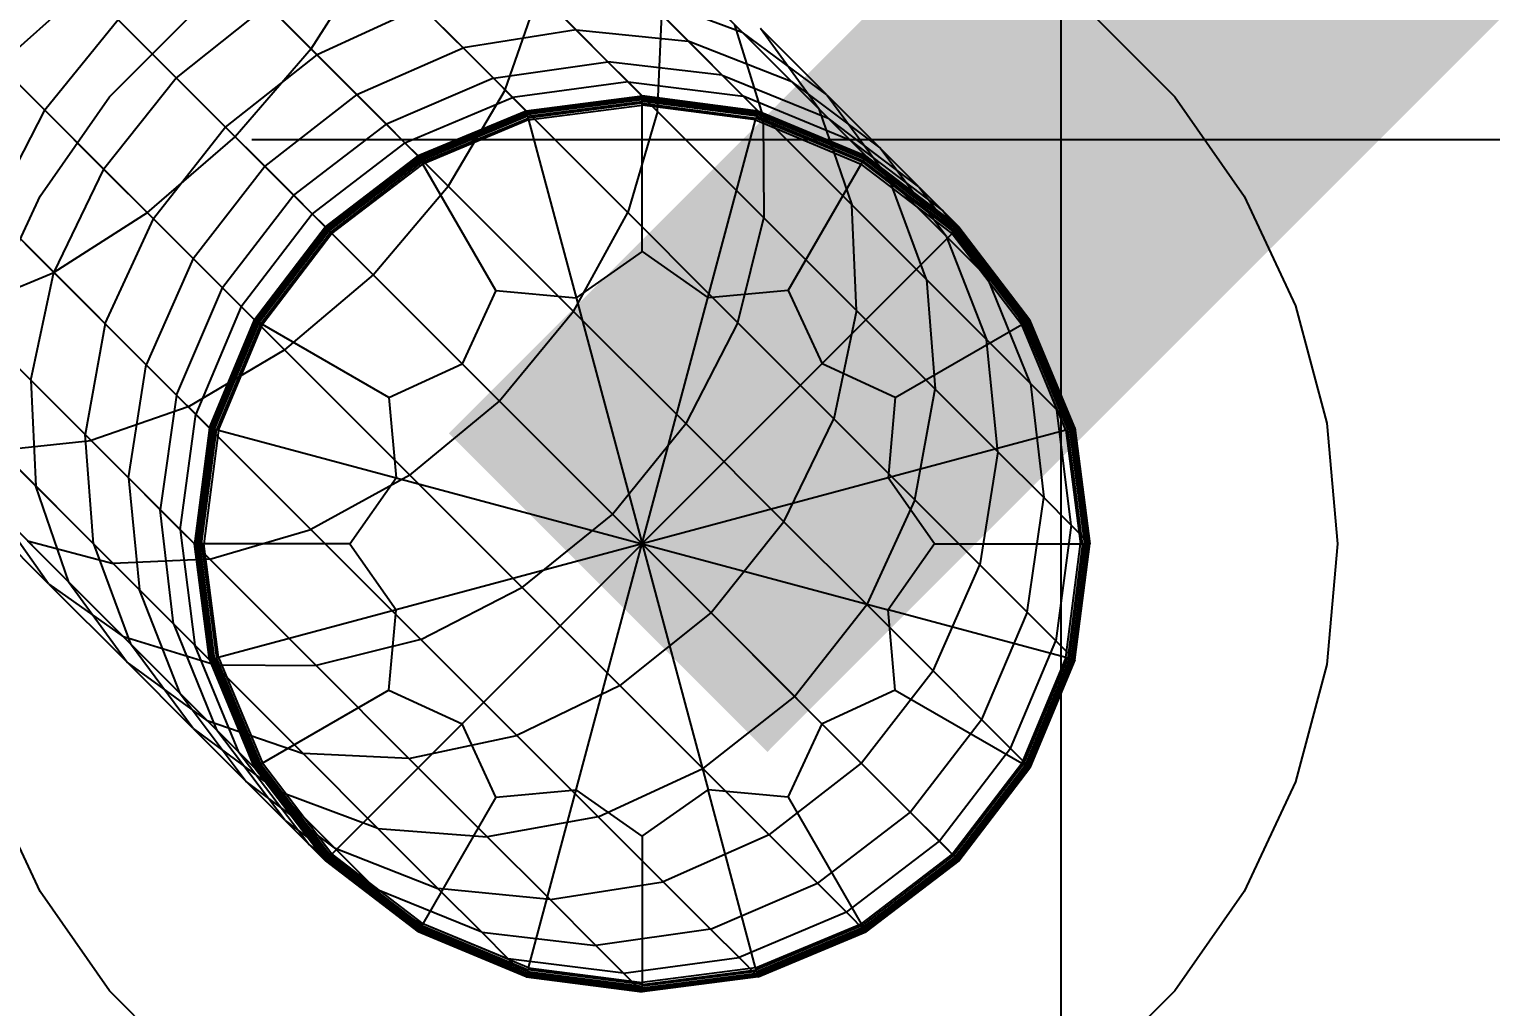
# Model space of a CAD drawing. Extents: x 11992 to 29481, y -6727 to 6811.
# Drawn here: x 18757.35 to 18788.89, y 549.65 to 570.73 of the extents above; entities that cross this region are included whole.
import ezdxf

# ---------------------------------------------------------------- set-up
doc = ezdxf.new("R2010")
doc.units = 0
doc.header["$MEASUREMENT"] = 0
doc.layers.get('0').update_dxf_attribs({"color": 8, "linetype": 'CONTINUOUS'})
doc.layers.get('Defpoints').update_dxf_attribs({"color": 8, "linetype": 'CONTINUOUS'})
doc.layers.add('zoylight 4标注', color=9, linetype='CONTINUOUS')
doc.styles.add('CCD-DIM', font='archs.shx', dxfattribs={"width": 0.8})
doc.dimstyles.new('zoylight_DIM_40', dxfattribs={"dimscale": 40, "dimtxt": 1.9, "dimasz": 0.4, "dimexe": 0.5, "dimexo": 0.5, "dimgap": 0.5, "dimtad": 1, "dimdec": 0, "dimrnd": 5, "dimzin": 12, "dimdsep": 46, "dimtxsty": 'CCD-DIM', "dimblk": 'CCD_Dimension_Tick', "dimcen": 0.125, "dimclrd": 44, "dimclre": 44, "dimclrt": 50, "dimadec": 0, "dimazin": 0, "dimtfac": 1, "dimtdec": 0, "dimtmove": 2, "dimatfit": 3, "dimldrblk": 'CCD_Leader_Dot', "dimfxl": 0, "dimtvp": 1, "dimtolj": 1, "dimtzin": 0, "dimarcsym": 0})

# ---------------------------------------------------------------- blocks, each defined once
blk = doc.blocks.new('CCD_Dimension_Tick')
at = {"color": 0, "linetype": 'ByBlock'}
for p, q in [((-1.0906, 0), (0, 0)), ((0, 0), (1.0906, 0))]:
    blk.add_line(p, q, dxfattribs=at)
at = {"color": 0, "linetype": 'Continuous', "const_width": 0.6075}
blk.add_lwpolyline([(-0.6104, -0.6104), (0.6104, 0.6104)], dxfattribs=at)
blk = doc.blocks.new('*D21')
at = {"layer": 'Defpoints', "color": 0, "linetype": 'Continuous'}
for p in [(18779.609, 630.547), (18899.609, 630.547), (18779.609, 568.343)]:
    blk.add_point(p, dxfattribs=at)
at = {"layer": 'zoylight 4标注', "color": 44, "linetype": 'Continuous', "lineweight": -2}
blk.add_line((18779.609, 610.547), (18779.609, 548.343), dxfattribs=at)
at = {"layer": 'zoylight 4标注', "color": 44, "lineweight": -2}
for p, q in [((18899.609, 610.547), (18899.609, 548.343)), ((18883.609, 568.343), (18795.609, 568.343))]:
    blk.add_line(p, q, dxfattribs=at)
at = {"layer": 'zoylight 4标注', "color": 44, "linetype": 'Continuous', "lineweight": -2, "xscale": 16, "yscale": 16, "zscale": 16, "rotation": 180}
blk.add_blockref('CCD_Dimension_Tick', (18779.609, 568.343), dxfattribs=at)
at = {"layer": 'zoylight 4标注', "color": 44, "linetype": 'Continuous', "lineweight": -2, "xscale": 16, "yscale": 16, "zscale": 16}
blk.add_blockref('CCD_Dimension_Tick', (18899.609, 568.343), dxfattribs=at)
at = {"layer": 'zoylight 4标注', "color": 50, "linetype": 'Continuous', "insert": (18839.609, 491.572), "char_height": 76, "attachment_point": 5, "style": 'CCD-DIM'}
blk.add_mtext('\\A1;120', dxfattribs=at)
blk = doc.blocks.new('CCD_Leader_Dot')
at = {"color": 0, "linetype": 'ByBlock'}
blk.add_line((-5, 0), (-10, 0), dxfattribs=at)
at = {"color": 0, "linetype": 'ByBlock', "const_width": 5}
blk.add_lwpolyline([(-2.5, 0, 1), (2.5, 0, 1)], format="xyb", close=True, dxfattribs=at)

msp = doc.modelspace()

# ---------------------------------------------------------------- linework, layer by layer
for p, q in [((18765.563, 561.109, -1353.324), (18672.049, 654.623, -1340.603)), ((18766.396, 567.347, -1349.9), (18756.844, 576.899, -1342.354)), ((18763.437, 570.306, -1346.906), (18764.722, 572.319, -1347.716)), ((18767.621, 569.421, -1350.649), (18764.722, 572.319, -1347.716)), ((18771.403, 571.999, -1367.67), (18772.737, 570.665, -1371.038)), ((18758.581, 571.627, -1344.078), (18756.709, 569.963, -1344.379)), ((18758.581, 571.627, -1344.078), (18764.776, 565.431, -1349.638)), ((18767.621, 569.421, -1350.649), (18768.352, 571.514, -1351.85)), ((18769.152, 570.715, -1376.076), (18768.218, 571.649, -1372.939)), ((18773.202, 566.664, -1358.709), (18768.352, 571.514, -1351.85)), ((18770.576, 571.468, -1372.062), (18771.571, 570.473, -1375.406)), ((18770.576, 571.468, -1372.062), (18772.737, 570.665, -1371.038)), ((18759.087, 569.271, -2432.353), (18760.936, 571.12, -2432.353)), ((18759.087, 569.271, -2322.353), (18760.936, 571.12, -2322.353)), ((18762.496, 571.247, -1371.33), (18760.528, 569.679, -1371.51)), ((18762.496, 571.247, -1371.33), (18763.568, 570.175, -1374.037)), ((18765.827, 571.215, -1373.615), (18763.568, 570.175, -1374.037)), ((18765.827, 571.215, -1373.615), (18766.713, 570.328, -1376.593)), ((18780.219, 571.12, -2432.353), (18782.068, 569.271, -2432.353)), ((18780.219, 571.12, -2322.353), (18782.068, 569.271, -2322.353)), ((18759.272, 570.935, -1369.026), (18757.689, 568.983, -1368.817)), ((18759.272, 570.935, -1369.026), (18760.528, 569.679, -1371.51)), ((18770.91, 568.956, -1355.092), (18771, 571.044, -1356.504)), ((18773.189, 568.855, -1359.959), (18771, 571.044, -1356.504)), ((18773.189, 568.855, -1359.959), (18772.581, 570.821, -1361.417)), ((18774.388, 569.014, -1364.991), (18772.581, 570.821, -1361.417)), ((18756.232, 570.44, -1366.518), (18757.689, 568.983, -1368.817)), ((18769.152, 570.715, -1376.076), (18766.713, 570.328, -1376.593)), ((18769.152, 570.715, -1376.076), (18769.841, 570.026, -1379.431)), ((18769.152, 570.715, -1376.076), (18771.571, 570.473, -1375.406)), ((18773.804, 569.598, -1374.623), (18771.571, 570.473, -1375.406)), ((18772.304, 569.74, -1378.963), (18771.571, 570.473, -1375.406)), ((18773.804, 569.598, -1374.623), (18772.737, 570.665, -1371.038)), ((18774.562, 569.314, -1369.941), (18772.737, 570.665, -1371.038)), ((18774.388, 569.014, -1364.991), (18773.132, 570.743, -1366.33)), ((18774.562, 569.314, -1369.941), (18773.132, 570.743, -1366.33)), ((18761.587, 568.62, -1374.184), (18763.568, 570.175, -1374.037)), ((18763.437, 570.306, -1346.906), (18761.796, 568.411, -1346.623)), ((18764.425, 569.318, -1376.915), (18763.568, 570.175, -1374.037)), ((18764.425, 569.318, -1376.915), (18766.713, 570.328, -1376.593)), ((18767.369, 569.673, -1379.791), (18766.713, 570.328, -1376.593)), ((18767.369, 569.673, -1379.791), (18769.841, 570.026, -1379.431)), ((18772.304, 569.74, -1378.963), (18769.841, 570.026, -1379.431)), ((18770.273, 569.593, -1383.034), (18769.841, 570.026, -1379.431)), ((18758.96, 567.711, -1371.33), (18760.528, 569.679, -1371.51)), ((18761.587, 568.62, -1374.184), (18760.528, 569.679, -1371.51)), ((18767.369, 569.673, -1379.791), (18765.059, 568.684, -1380.016)), ((18767.369, 569.673, -1379.791), (18767.782, 569.259, -1383.254)), ((18770.273, 569.593, -1383.034), (18767.782, 569.259, -1383.254)), ((18770.273, 569.593, -1383.034), (18772.761, 569.284, -1382.748)), ((18770.273, 569.593, -1383.034), (18770.577, 569.289, -2324.473)), ((18772.304, 569.74, -1378.963), (18772.761, 569.284, -1382.748)), ((18772.304, 569.74, -1378.963), (18774.588, 568.814, -1378.417)), ((18773.804, 569.598, -1374.623), (18774.588, 568.814, -1378.417)), ((18773.804, 569.598, -1374.623), (18775.706, 568.169, -1373.785)), ((18757.587, 567.13, -2432.353), (18759.087, 569.271, -2432.353)), ((18757.587, 567.13, -2322.353), (18759.087, 569.271, -2322.353)), ((18759.087, 569.271, -2432.353), (18759.087, 569.271, -2322.353)), ((18764.425, 569.318, -1376.915), (18762.434, 567.773, -1377.027)), ((18764.425, 569.318, -1376.915), (18765.059, 568.684, -1380.016)), ((18765.461, 568.282, -1383.392), (18767.782, 569.259, -1383.254)), ((18767.621, 569.421, -1350.649), (18766.396, 567.347, -1349.9)), ((18774.713, 562.329, -1361.845), (18767.621, 569.421, -1350.649)), ((18768.076, 568.965, -2324.473), (18767.782, 569.259, -1383.254)), ((18768.076, 568.965, -2324.473), (18770.577, 569.289, -2324.473)), ((18770.577, 569.282, -2324.517), (18768.077, 568.959, -2324.517)), ((18768.08, 568.95, -2324.557), (18770.577, 569.273, -2324.557)), ((18770.577, 569.258, -2324.592), (18768.084, 568.935, -2324.592)), ((18768.09, 568.914, -2324.62), (18770.577, 569.236, -2324.62)), ((18770.577, 569.207, -2324.642), (18768.097, 568.887, -2324.642)), ((18768.106, 568.853, -2324.657), (18770.577, 569.173, -2324.657)), ((18773.079, 568.965, -2324.473), (18770.577, 569.289, -2324.473)), ((18770.577, 565.936, -2324.673), (18770.577, 569.289, -2324.473)), ((18770.577, 569.282, -2324.517), (18773.077, 568.959, -2324.517)), ((18773.075, 568.95, -2324.557), (18770.577, 569.273, -2324.557)), ((18770.577, 569.258, -2324.592), (18773.071, 568.935, -2324.592)), ((18773.065, 568.914, -2324.62), (18770.577, 569.236, -2324.62)), ((18770.577, 569.207, -2324.642), (18773.058, 568.887, -2324.642)), ((18773.049, 568.853, -2324.657), (18770.577, 569.173, -2324.657)), ((18775.073, 568.329, -1382.414), (18772.761, 569.284, -1382.748)), ((18773.079, 568.965, -2324.473), (18772.761, 569.284, -1382.748)), ((18774.562, 569.314, -1369.941), (18775.706, 568.169, -1373.785)), ((18774.562, 569.314, -1369.941), (18775.913, 567.489, -1368.844)), ((18782.068, 569.271, -2432.353), (18782.068, 569.271, -2322.353)), ((18782.068, 569.271, -2432.353), (18783.568, 567.13, -2432.353)), ((18782.068, 569.271, -2322.353), (18783.568, 567.13, -2322.353)), ((18756.569, 566.804, -1368.216), (18757.689, 568.983, -1368.817)), ((18758.96, 567.711, -1371.33), (18757.689, 568.983, -1368.817)), ((18768.076, 568.965, -2324.473), (18765.748, 567.995, -2324.473)), ((18765.751, 567.989, -2324.517), (18768.077, 568.959, -2324.517)), ((18768.08, 568.95, -2324.557), (18765.756, 567.981, -2324.557)), ((18765.763, 567.968, -2324.592), (18768.084, 568.935, -2324.592)), ((18768.09, 568.914, -2324.62), (18765.774, 567.949, -2324.62)), ((18765.788, 567.924, -2324.642), (18768.097, 568.887, -2324.642)), ((18768.106, 568.853, -2324.657), (18765.806, 567.894, -2324.657)), ((18768.076, 568.965, -2324.473), (18768.077, 568.959, -2324.517)), ((18768.08, 568.95, -2324.557), (18768.077, 568.959, -2324.517)), ((18768.08, 568.95, -2324.557), (18768.084, 568.935, -2324.592)), ((18768.09, 568.914, -2324.62), (18768.084, 568.935, -2324.592)), ((18768.09, 568.914, -2324.62), (18768.097, 568.887, -2324.642)), ((18768.106, 568.853, -2324.657), (18768.097, 568.887, -2324.642)), ((18768.106, 568.853, -2324.657), (18768.116, 568.814, -2324.667)), ((18770.577, 569.132, -2324.667), (18768.116, 568.814, -2324.667)), ((18768.128, 568.772, -2324.673), (18770.577, 569.089, -2324.673)), ((18770.91, 568.956, -1355.092), (18770.268, 566.774, -1354.003)), ((18770.577, 569.132, -2324.667), (18773.038, 568.814, -2324.667)), ((18773.027, 568.772, -2324.673), (18770.577, 569.089, -2324.673)), ((18773.049, 568.853, -2324.657), (18773.038, 568.814, -2324.667)), ((18773.049, 568.853, -2324.657), (18773.058, 568.887, -2324.642)), ((18773.049, 568.853, -2324.657), (18775.349, 567.894, -2324.657)), ((18773.065, 568.914, -2324.62), (18773.058, 568.887, -2324.642)), ((18775.366, 567.924, -2324.642), (18773.058, 568.887, -2324.642)), ((18773.065, 568.914, -2324.62), (18773.071, 568.935, -2324.592)), ((18773.065, 568.914, -2324.62), (18775.38, 567.949, -2324.62)), ((18773.075, 568.95, -2324.557), (18773.071, 568.935, -2324.592)), ((18775.391, 567.968, -2324.592), (18773.071, 568.935, -2324.592)), ((18773.075, 568.95, -2324.557), (18773.077, 568.959, -2324.517)), ((18773.075, 568.95, -2324.557), (18775.399, 567.981, -2324.557)), ((18773.079, 568.965, -2324.473), (18773.077, 568.959, -2324.517)), ((18775.404, 567.989, -2324.517), (18773.077, 568.959, -2324.517)), ((18773.079, 568.965, -2324.473), (18775.407, 567.995, -2324.473)), ((18773.189, 568.855, -1359.959), (18775.102, 566.942, -1363.741)), ((18773.189, 568.855, -1359.959), (18773.202, 566.664, -1358.709)), ((18774.388, 569.014, -1364.991), (18775.913, 567.489, -1368.844)), ((18774.388, 569.014, -1364.991), (18775.102, 566.942, -1363.741)), ((18754.762, 568.611, -1345.242), (18757.888, 565.485, -1347.716)), ((18761.587, 568.62, -1374.184), (18760.032, 566.64, -1374.037)), ((18761.587, 568.62, -1374.184), (18762.434, 567.773, -1377.027)), ((18763.06, 567.147, -1380.094), (18765.059, 568.684, -1380.016)), ((18765.461, 568.282, -1383.392), (18765.059, 568.684, -1380.016)), ((18765.826, 567.859, -2324.667), (18768.116, 568.814, -2324.667)), ((18768.128, 568.772, -2324.673), (18765.848, 567.821, -2324.673)), ((18768.128, 568.772, -2324.673), (18768.116, 568.814, -2324.667)), ((18768.128, 550.487, -2324.673), (18773.027, 568.772, -2324.673)), ((18768.128, 568.772, -2324.673), (18771.999, 554.323, -2324.673)), ((18773.027, 568.772, -2324.673), (18773.038, 568.814, -2324.667)), ((18773.027, 568.772, -2324.673), (18775.307, 567.821, -2324.673)), ((18775.329, 567.859, -2324.667), (18773.038, 568.814, -2324.667)), ((18776.545, 567.33, -1377.832), (18774.588, 568.814, -1378.417)), ((18775.073, 568.329, -1382.414), (18774.588, 568.814, -1378.417)), ((18759.901, 566.771, -1346.906), (18761.796, 568.411, -1346.623)), ((18765.461, 568.282, -1383.392), (18763.459, 566.748, -1383.439)), ((18765.461, 568.282, -1383.392), (18765.748, 567.995, -2324.473)), ((18775.073, 568.329, -1382.414), (18775.407, 567.995, -2324.473)), ((18775.073, 568.329, -1382.414), (18777.06, 566.816, -1382.056)), ((18763.743, 566.464, -2324.473), (18765.748, 567.995, -2324.473)), ((18765.751, 567.989, -2324.517), (18763.748, 566.459, -2324.517)), ((18763.754, 566.453, -2324.557), (18765.756, 567.981, -2324.557)), ((18765.763, 567.968, -2324.592), (18763.765, 566.442, -2324.592)), ((18763.781, 566.426, -2324.62), (18765.774, 567.949, -2324.62)), ((18765.788, 567.924, -2324.642), (18763.801, 566.406, -2324.642)), ((18765.751, 567.989, -2324.517), (18765.748, 567.995, -2324.473)), ((18765.751, 567.989, -2324.517), (18765.756, 567.981, -2324.557)), ((18765.763, 567.968, -2324.592), (18765.756, 567.981, -2324.557)), ((18765.763, 567.968, -2324.592), (18765.774, 567.949, -2324.62)), ((18765.788, 567.924, -2324.642), (18765.774, 567.949, -2324.62)), ((18765.788, 567.924, -2324.642), (18765.806, 567.894, -2324.657)), ((18775.366, 567.924, -2324.642), (18775.349, 567.894, -2324.657)), ((18775.366, 567.924, -2324.642), (18775.38, 567.949, -2324.62)), ((18775.366, 567.924, -2324.642), (18777.354, 566.406, -2324.642)), ((18775.391, 567.968, -2324.592), (18775.38, 567.949, -2324.62)), ((18777.374, 566.426, -2324.62), (18775.38, 567.949, -2324.62)), ((18775.391, 567.968, -2324.592), (18775.399, 567.981, -2324.557)), ((18775.391, 567.968, -2324.592), (18777.389, 566.442, -2324.592)), ((18775.404, 567.989, -2324.517), (18775.399, 567.981, -2324.557)), ((18777.401, 566.453, -2324.557), (18775.399, 567.981, -2324.557)), ((18775.404, 567.989, -2324.517), (18775.407, 567.995, -2324.473)), ((18775.404, 567.989, -2324.517), (18777.407, 566.459, -2324.517)), ((18777.412, 566.464, -2324.473), (18775.407, 567.995, -2324.473)), ((18777.135, 566.267, -1372.946), (18775.706, 568.169, -1373.785)), ((18776.545, 567.33, -1377.832), (18775.706, 568.169, -1373.785)), ((18758.96, 567.711, -1371.33), (18757.884, 565.489, -1370.816)), ((18758.96, 567.711, -1371.33), (18760.032, 566.64, -1374.037)), ((18760.889, 565.783, -1376.915), (18762.434, 567.773, -1377.027)), ((18763.06, 567.147, -1380.094), (18762.434, 567.773, -1377.027)), ((18763.825, 566.382, -2324.657), (18765.806, 567.894, -2324.657)), ((18765.826, 567.859, -2324.667), (18763.854, 566.353, -2324.667)), ((18763.885, 566.322, -2324.673), (18765.848, 567.821, -2324.673)), ((18765.826, 567.859, -2324.667), (18765.806, 567.894, -2324.657)), ((18765.826, 567.859, -2324.667), (18765.848, 567.821, -2324.673)), ((18767.424, 565.091, -2324.673), (18765.848, 567.821, -2324.673)), ((18773.73, 565.091, -2324.673), (18775.307, 567.821, -2324.673)), ((18775.329, 567.859, -2324.667), (18775.307, 567.821, -2324.673)), ((18777.27, 566.322, -2324.673), (18775.307, 567.821, -2324.673)), ((18775.329, 567.859, -2324.667), (18775.349, 567.894, -2324.657)), ((18775.329, 567.859, -2324.667), (18777.301, 566.353, -2324.667)), ((18777.33, 566.382, -2324.657), (18775.349, 567.894, -2324.657)), ((18764.776, 565.431, -1349.638), (18766.396, 567.347, -1349.9)), ((18769.098, 564.644, -1353.324), (18766.396, 567.347, -1349.9)), ((18776.716, 565.328, -1367.82), (18775.913, 567.489, -1368.844)), ((18777.135, 566.267, -1372.946), (18775.913, 567.489, -1368.844)), ((18776.545, 567.33, -1377.832), (18777.06, 566.816, -1382.056)), ((18776.545, 567.33, -1377.832), (18778.029, 565.373, -1377.247)), ((18756.482, 564.76, -2432.353), (18757.587, 567.13, -2432.353)), ((18756.482, 564.76, -2322.353), (18757.587, 567.13, -2322.353)), ((18757.587, 567.13, -2432.353), (18757.587, 567.13, -2322.353)), ((18763.06, 567.147, -1380.094), (18761.523, 565.148, -1380.016)), ((18763.06, 567.147, -1380.094), (18763.459, 566.748, -1383.439)), ((18783.568, 567.13, -2432.353), (18783.568, 567.13, -2322.353)), ((18783.568, 567.13, -2432.353), (18784.673, 564.76, -2432.353)), ((18783.568, 567.13, -2322.353), (18784.673, 564.76, -2322.353)), ((18756.569, 566.804, -1368.216), (18757.884, 565.489, -1370.816)), ((18759.901, 566.771, -1346.906), (18757.888, 565.485, -1347.716)), ((18761.926, 564.746, -1383.392), (18763.459, 566.748, -1383.439)), ((18763.743, 566.464, -2324.473), (18763.459, 566.748, -1383.439)), ((18769.098, 564.644, -1353.324), (18770.268, 566.774, -1354.003)), ((18772.639, 564.402, -1357.746), (18773.202, 566.664, -1358.709)), ((18775.206, 564.661, -1362.671), (18773.202, 566.664, -1358.709)), ((18776.716, 565.328, -1367.82), (18775.102, 566.942, -1363.741)), ((18775.206, 564.661, -1362.671), (18775.102, 566.942, -1363.741)), ((18778.573, 564.829, -1381.698), (18777.06, 566.816, -1382.056)), ((18777.412, 566.464, -2324.473), (18777.06, 566.816, -1382.056)), ((18758.993, 564.38, -1373.615), (18760.032, 566.64, -1374.037)), ((18760.889, 565.783, -1376.915), (18760.032, 566.64, -1374.037)), ((18763.743, 566.464, -2324.473), (18762.212, 564.459, -2324.473)), ((18762.218, 564.456, -2324.517), (18763.748, 566.459, -2324.517)), ((18763.754, 566.453, -2324.557), (18762.226, 564.451, -2324.557)), ((18762.239, 564.443, -2324.592), (18763.765, 566.442, -2324.592)), ((18763.781, 566.426, -2324.62), (18762.258, 564.433, -2324.62)), ((18762.283, 564.418, -2324.642), (18763.801, 566.406, -2324.642)), ((18763.825, 566.382, -2324.657), (18762.312, 564.401, -2324.657)), ((18762.348, 564.381, -2324.667), (18763.854, 566.353, -2324.667)), ((18763.743, 566.464, -2324.473), (18763.748, 566.459, -2324.517)), ((18763.754, 566.453, -2324.557), (18763.748, 566.459, -2324.517)), ((18763.754, 566.453, -2324.557), (18763.765, 566.442, -2324.592)), ((18763.781, 566.426, -2324.62), (18763.765, 566.442, -2324.592)), ((18763.781, 566.426, -2324.62), (18763.801, 566.406, -2324.642)), ((18763.825, 566.382, -2324.657), (18763.801, 566.406, -2324.642)), ((18763.825, 566.382, -2324.657), (18763.854, 566.353, -2324.667)), ((18763.885, 566.322, -2324.673), (18763.854, 566.353, -2324.667)), ((18777.27, 566.322, -2324.673), (18777.301, 566.353, -2324.667)), ((18777.33, 566.382, -2324.657), (18777.301, 566.353, -2324.667)), ((18778.807, 564.381, -2324.667), (18777.301, 566.353, -2324.667)), ((18777.33, 566.382, -2324.657), (18777.354, 566.406, -2324.642)), ((18777.33, 566.382, -2324.657), (18778.842, 564.401, -2324.657)), ((18777.374, 566.426, -2324.62), (18777.354, 566.406, -2324.642)), ((18778.872, 564.418, -2324.642), (18777.354, 566.406, -2324.642)), ((18777.374, 566.426, -2324.62), (18777.389, 566.442, -2324.592)), ((18777.374, 566.426, -2324.62), (18778.897, 564.433, -2324.62)), ((18777.401, 566.453, -2324.557), (18777.389, 566.442, -2324.592)), ((18778.915, 564.443, -2324.592), (18777.389, 566.442, -2324.592)), ((18777.401, 566.453, -2324.557), (18777.407, 566.459, -2324.517)), ((18777.401, 566.453, -2324.557), (18778.929, 564.451, -2324.557)), ((18777.412, 566.464, -2324.473), (18777.407, 566.459, -2324.517)), ((18778.937, 564.456, -2324.517), (18777.407, 566.459, -2324.517)), ((18777.412, 566.464, -2324.473), (18778.943, 564.459, -2324.473)), ((18763.885, 566.322, -2324.673), (18762.385, 564.359, -2324.673)), ((18777.27, 566.322, -2324.673), (18763.885, 552.937, -2324.673)), ((18763.885, 566.322, -2324.673), (18770.577, 559.629, -2324.673)), ((18777.135, 566.267, -1372.946), (18778.029, 565.373, -1377.247)), ((18777.135, 566.267, -1372.946), (18778.01, 564.035, -1372.163)), ((18777.27, 566.322, -2324.673), (18778.769, 564.359, -2324.673)), ((18760.889, 565.783, -1376.915), (18759.879, 563.494, -1376.593)), ((18760.889, 565.783, -1376.915), (18761.523, 565.148, -1380.016)), ((18770.577, 565.936, -2324.673), (18769.155, 564.936, -2324.673)), ((18770.577, 565.936, -2324.673), (18771.999, 564.936, -2324.673)), ((18755.892, 564.656, -1349.017), (18757.888, 565.485, -1347.716)), ((18757.391, 563.157, -1369.99), (18757.884, 565.489, -1370.816)), ((18759.879, 563.494, -1376.593), (18757.884, 565.489, -1370.816)), ((18765.805, 557.568, -1357.746), (18757.888, 565.485, -1347.716)), ((18764.776, 565.431, -1349.638), (18762.861, 563.811, -1349.9)), ((18764.776, 565.431, -1349.638), (18767.498, 562.709, -1353.087)), ((18760.534, 562.839, -1379.791), (18761.523, 565.148, -1380.016)), ((18761.926, 564.746, -1383.392), (18761.523, 565.148, -1380.016)), ((18767.424, 565.091, -2324.673), (18766.693, 563.514, -2324.673)), ((18767.424, 565.091, -2324.673), (18769.155, 564.936, -2324.673)), ((18773.73, 565.091, -2324.673), (18771.999, 564.936, -2324.673)), ((18773.73, 565.091, -2324.673), (18774.462, 563.514, -2324.673)), ((18776.716, 565.328, -1367.82), (18778.01, 564.035, -1372.163)), ((18776.716, 565.328, -1367.82), (18776.897, 562.97, -1366.943)), ((18778.955, 563.089, -1376.701), (18778.029, 565.373, -1377.247)), ((18778.573, 564.829, -1381.698), (18778.029, 565.373, -1377.247)), ((18778.573, 564.829, -1381.698), (18778.943, 564.459, -2324.473)), ((18778.573, 564.829, -1381.698), (18779.528, 562.517, -1381.365)), ((18784.673, 564.76, -2432.353), (18784.673, 564.76, -2322.353)), ((18784.673, 564.76, -2432.353), (18785.35, 562.234, -2432.353)), ((18784.673, 564.76, -2322.353), (18785.35, 562.234, -2322.353)), ((18755.892, 564.656, -1349.017), (18758.693, 561.855, -1351.85)), ((18757.391, 563.157, -1369.99), (18756.006, 564.542, -1367.253)), ((18761.926, 564.746, -1383.392), (18760.948, 562.425, -1383.254)), ((18761.242, 562.131, -2324.473), (18762.212, 564.459, -2324.473)), ((18762.218, 564.456, -2324.517), (18761.248, 562.129, -2324.517)), ((18761.257, 562.127, -2324.557), (18762.226, 564.451, -2324.557)), ((18762.239, 564.443, -2324.592), (18761.272, 562.123, -2324.592)), ((18761.926, 564.746, -1383.392), (18762.212, 564.459, -2324.473)), ((18762.218, 564.456, -2324.517), (18762.212, 564.459, -2324.473)), ((18762.218, 564.456, -2324.517), (18762.226, 564.451, -2324.557)), ((18762.239, 564.443, -2324.592), (18762.226, 564.451, -2324.557)), ((18762.239, 564.443, -2324.592), (18762.258, 564.433, -2324.62)), ((18769.098, 564.644, -1353.324), (18767.498, 562.709, -1353.087)), ((18769.098, 564.644, -1353.324), (18771.52, 562.223, -1357.145)), ((18775.206, 564.661, -1362.671), (18774.713, 562.329, -1361.845)), ((18775.206, 564.661, -1362.671), (18778.251, 561.615, -1371.493)), ((18778.915, 564.443, -2324.592), (18778.897, 564.433, -2324.62)), ((18778.915, 564.443, -2324.592), (18778.929, 564.451, -2324.557)), ((18778.915, 564.443, -2324.592), (18779.883, 562.123, -2324.592)), ((18778.937, 564.456, -2324.517), (18778.929, 564.451, -2324.557)), ((18779.898, 562.127, -2324.557), (18778.929, 564.451, -2324.557)), ((18778.937, 564.456, -2324.517), (18778.943, 564.459, -2324.473)), ((18778.937, 564.456, -2324.517), (18779.907, 562.129, -2324.517)), ((18779.913, 562.131, -2324.473), (18778.943, 564.459, -2324.473)), ((18758.993, 564.38, -1373.615), (18758.558, 561.989, -1372.939)), ((18761.293, 562.117, -2324.62), (18762.258, 564.433, -2324.62)), ((18762.283, 564.418, -2324.642), (18761.32, 562.11, -2324.642)), ((18761.353, 562.101, -2324.657), (18762.312, 564.401, -2324.657)), ((18762.348, 564.381, -2324.667), (18761.393, 562.091, -2324.667)), ((18761.435, 562.079, -2324.673), (18762.385, 564.359, -2324.673)), ((18762.283, 564.418, -2324.642), (18762.258, 564.433, -2324.62)), ((18762.283, 564.418, -2324.642), (18762.312, 564.401, -2324.657)), ((18762.348, 564.381, -2324.667), (18762.312, 564.401, -2324.657)), ((18762.348, 564.381, -2324.667), (18762.385, 564.359, -2324.673)), ((18765.116, 562.783, -2324.673), (18762.385, 564.359, -2324.673)), ((18772.639, 564.402, -1357.746), (18771.52, 562.223, -1357.145)), ((18776.039, 562.783, -2324.673), (18778.769, 564.359, -2324.673)), ((18778.807, 564.381, -2324.667), (18778.769, 564.359, -2324.673)), ((18779.72, 562.079, -2324.673), (18778.769, 564.359, -2324.673)), ((18778.807, 564.381, -2324.667), (18778.842, 564.401, -2324.657)), ((18778.807, 564.381, -2324.667), (18779.762, 562.091, -2324.667)), ((18778.872, 564.418, -2324.642), (18778.842, 564.401, -2324.657)), ((18779.801, 562.101, -2324.657), (18778.842, 564.401, -2324.657)), ((18778.872, 564.418, -2324.642), (18778.897, 564.433, -2324.62)), ((18778.872, 564.418, -2324.642), (18779.835, 562.11, -2324.642)), ((18779.862, 562.117, -2324.62), (18778.897, 564.433, -2324.62)), ((18760.787, 562.586, -1350.649), (18762.861, 563.811, -1349.9)), ((18778.251, 561.615, -1371.493), (18778.01, 564.035, -1372.163)), ((18778.955, 563.089, -1376.701), (18778.01, 564.035, -1372.163)), ((18759.493, 561.055, -1376.076), (18759.879, 563.494, -1376.593)), ((18760.534, 562.839, -1379.791), (18759.879, 563.494, -1376.593)), ((18765.116, 562.783, -2324.673), (18766.693, 563.514, -2324.673)), ((18776.039, 562.783, -2324.673), (18774.462, 563.514, -2324.673)), ((18757.391, 563.157, -1369.99), (18757.495, 560.875, -1368.92)), ((18757.391, 563.157, -1369.99), (18758.558, 561.989, -1372.939)), ((18776.463, 560.579, -1366.267), (18776.897, 562.97, -1366.943)), ((18778.955, 563.089, -1376.701), (18779.528, 562.517, -1381.365)), ((18778.955, 563.089, -1376.701), (18779.241, 560.626, -1376.234)), ((18760.787, 562.586, -1350.649), (18758.693, 561.855, -1351.85)), ((18760.534, 562.839, -1379.791), (18760.182, 560.366, -1379.431)), ((18760.534, 562.839, -1379.791), (18760.948, 562.425, -1383.254)), ((18765.116, 562.783, -2324.673), (18765.271, 561.051, -2324.673)), ((18765.563, 561.109, -1353.324), (18767.498, 562.709, -1353.087)), ((18769.937, 560.271, -1356.936), (18767.498, 562.709, -1353.087)), ((18776.039, 562.783, -2324.673), (18775.884, 561.051, -2324.673)), ((18756.019, 562.351, -1366.004), (18757.495, 560.875, -1368.92)), ((18760.614, 559.934, -1383.034), (18760.948, 562.425, -1383.254)), ((18761.242, 562.131, -2324.473), (18760.948, 562.425, -1383.254)), ((18773.636, 560.106, -1361.331), (18774.713, 562.329, -1361.845)), ((18776.463, 560.579, -1366.267), (18774.713, 562.329, -1361.845)), ((18779.913, 562.131, -2324.473), (18779.528, 562.517, -1381.365)), ((18779.837, 560.029, -1381.079), (18779.528, 562.517, -1381.365)), ((18785.35, 562.234, -2432.353), (18785.35, 562.234, -2322.353)), ((18785.35, 562.234, -2432.353), (18785.577, 559.63, -2432.353)), ((18785.35, 562.234, -2322.353), (18785.577, 559.63, -2322.353)), ((18759.493, 561.055, -1376.076), (18758.558, 561.989, -1372.939)), ((18758.739, 559.631, -1372.062), (18758.558, 561.989, -1372.939)), ((18761.242, 562.131, -2324.473), (18760.918, 559.629, -2324.473)), ((18760.924, 559.629, -2324.517), (18761.248, 562.129, -2324.517)), ((18761.257, 562.127, -2324.557), (18760.934, 559.629, -2324.557)), ((18760.949, 559.629, -2324.592), (18761.272, 562.123, -2324.592)), ((18761.293, 562.117, -2324.62), (18760.971, 559.629, -2324.62)), ((18760.999, 559.629, -2324.642), (18761.32, 562.11, -2324.642)), ((18761.353, 562.101, -2324.657), (18761.034, 559.629, -2324.657)), ((18761.074, 559.629, -2324.667), (18761.393, 562.091, -2324.667)), ((18761.435, 562.079, -2324.673), (18761.118, 559.629, -2324.673)), ((18761.242, 562.131, -2324.473), (18761.248, 562.129, -2324.517)), ((18761.257, 562.127, -2324.557), (18761.248, 562.129, -2324.517)), ((18761.257, 562.127, -2324.557), (18761.272, 562.123, -2324.592)), ((18761.293, 562.117, -2324.62), (18761.272, 562.123, -2324.592)), ((18761.293, 562.117, -2324.62), (18761.32, 562.11, -2324.642)), ((18761.353, 562.101, -2324.657), (18761.32, 562.11, -2324.642)), ((18761.353, 562.101, -2324.657), (18761.393, 562.091, -2324.667)), ((18761.435, 562.079, -2324.673), (18761.393, 562.091, -2324.667)), ((18761.435, 562.079, -2324.673), (18775.884, 558.208, -2324.673)), ((18769.937, 560.271, -1356.936), (18771.52, 562.223, -1357.145)), ((18773.636, 560.106, -1361.331), (18771.52, 562.223, -1357.145)), ((18779.72, 562.079, -2324.673), (18775.884, 561.051, -2324.673)), ((18779.72, 562.079, -2324.673), (18779.762, 562.091, -2324.667)), ((18779.72, 562.079, -2324.673), (18780.037, 559.629, -2324.673)), ((18779.801, 562.101, -2324.657), (18779.762, 562.091, -2324.667)), ((18780.08, 559.629, -2324.667), (18779.762, 562.091, -2324.667)), ((18779.801, 562.101, -2324.657), (18779.835, 562.11, -2324.642)), ((18779.801, 562.101, -2324.657), (18780.121, 559.629, -2324.657)), ((18779.862, 562.117, -2324.62), (18779.835, 562.11, -2324.642)), ((18780.155, 559.629, -2324.642), (18779.835, 562.11, -2324.642)), ((18779.862, 562.117, -2324.62), (18779.883, 562.123, -2324.592)), ((18779.862, 562.117, -2324.62), (18780.184, 559.629, -2324.62)), ((18779.898, 562.127, -2324.557), (18779.883, 562.123, -2324.592)), ((18780.205, 559.629, -2324.592), (18779.883, 562.123, -2324.592)), ((18779.898, 562.127, -2324.557), (18779.907, 562.129, -2324.517)), ((18779.898, 562.127, -2324.557), (18780.221, 559.629, -2324.557)), ((18779.913, 562.131, -2324.473), (18779.907, 562.129, -2324.517)), ((18780.23, 559.629, -2324.517), (18779.907, 562.129, -2324.517)), ((18779.913, 562.131, -2324.473), (18780.237, 559.629, -2324.473)), ((18756.72, 561.65, -1353.409), (18758.693, 561.855, -1351.85)), ((18756.72, 561.65, -1353.409), (18759.163, 559.207, -1356.504)), ((18763.543, 557.005, -1358.709), (18758.693, 561.855, -1351.85)), ((18778.251, 561.615, -1371.493), (18777.865, 559.177, -1370.976)), ((18778.251, 561.615, -1371.493), (18779.241, 560.626, -1376.234)), ((18759.493, 561.055, -1376.076), (18759.734, 558.636, -1375.406)), ((18759.493, 561.055, -1376.076), (18760.182, 560.366, -1379.431)), ((18775.884, 561.051, -2324.673), (18761.435, 557.18, -2324.673)), ((18765.563, 561.109, -1353.324), (18763.433, 559.94, -1354.003)), ((18764.271, 559.629, -2324.673), (18765.271, 561.051, -2324.673)), ((18765.563, 561.109, -1353.324), (18771.888, 554.784, -1365.845)), ((18776.884, 559.629, -2324.673), (18775.884, 561.051, -2324.673)), ((18757.77, 558.769, -1362.981), (18755.831, 560.708, -1359.921)), ((18758.208, 558.804, -1367.67), (18757.495, 560.875, -1368.92)), ((18758.739, 559.631, -1372.062), (18757.495, 560.875, -1368.92)), ((18757.77, 558.769, -1362.981), (18756.627, 560.385, -1364.545)), ((18758.208, 558.804, -1367.67), (18756.627, 560.385, -1364.545)), ((18760.467, 557.903, -1378.963), (18760.182, 560.366, -1379.431)), ((18760.614, 559.934, -1383.034), (18760.182, 560.366, -1379.431)), ((18776.463, 560.579, -1366.267), (18775.423, 558.32, -1365.845)), ((18776.463, 560.579, -1366.267), (18777.865, 559.177, -1370.976)), ((18778.888, 558.153, -1375.873), (18779.241, 560.626, -1376.234)), ((18779.837, 560.029, -1381.079), (18779.241, 560.626, -1376.234)), ((18769.937, 560.271, -1356.936), (18767.984, 558.688, -1357.145)), ((18769.937, 560.271, -1356.936), (18772.068, 558.139, -1361.151)), ((18773.636, 560.106, -1361.331), (18772.068, 558.139, -1361.151)), ((18773.636, 560.106, -1361.331), (18775.423, 558.32, -1365.845)), ((18779.837, 560.029, -1381.079), (18779.503, 557.539, -1380.858)), ((18779.837, 560.029, -1381.079), (18780.237, 559.629, -2324.473)), ((18760.614, 559.934, -1383.034), (18760.924, 557.446, -1382.748)), ((18760.614, 559.934, -1383.034), (18760.918, 559.629, -2324.473)), ((18761.251, 559.297, -1355.092), (18763.433, 559.94, -1354.003)), ((18757.318, 559.695, -1358.153), (18759.163, 559.207, -1356.504)), ((18757.318, 559.695, -1358.153), (18759.386, 557.626, -1361.417)), ((18758.739, 559.631, -1372.062), (18759.542, 557.471, -1371.038)), ((18758.739, 559.631, -1372.062), (18759.734, 558.636, -1375.406)), ((18761.242, 557.128, -2324.473), (18760.918, 559.629, -2324.473)), ((18764.271, 559.629, -2324.673), (18760.918, 559.629, -2324.473)), ((18760.924, 559.629, -2324.517), (18761.248, 557.13, -2324.517)), ((18761.257, 557.132, -2324.557), (18760.934, 559.629, -2324.557)), ((18760.949, 559.629, -2324.592), (18761.272, 557.136, -2324.592)), ((18761.293, 557.142, -2324.62), (18760.971, 559.629, -2324.62)), ((18760.999, 559.629, -2324.642), (18761.32, 557.149, -2324.642)), ((18761.353, 557.158, -2324.657), (18761.034, 559.629, -2324.657)), ((18761.074, 559.629, -2324.667), (18761.393, 557.168, -2324.667)), ((18761.435, 557.18, -2324.673), (18761.118, 559.629, -2324.673)), ((18764.271, 559.629, -2324.673), (18765.271, 558.208, -2324.673)), ((18777.27, 552.937, -2324.673), (18770.577, 559.629, -2324.673)), ((18776.884, 559.629, -2324.673), (18775.884, 558.208, -2324.673)), ((18776.884, 559.629, -2324.673), (18780.08, 559.629, -2324.667)), ((18779.72, 557.18, -2324.673), (18780.037, 559.629, -2324.673)), ((18780.08, 559.629, -2324.667), (18779.762, 557.168, -2324.667)), ((18779.801, 557.158, -2324.657), (18780.121, 559.629, -2324.657)), ((18780.155, 559.629, -2324.642), (18779.835, 557.149, -2324.642)), ((18779.862, 557.142, -2324.62), (18780.184, 559.629, -2324.62)), ((18780.205, 559.629, -2324.592), (18779.883, 557.136, -2324.592)), ((18779.898, 557.132, -2324.557), (18780.221, 559.629, -2324.557)), ((18780.23, 559.629, -2324.517), (18779.907, 557.13, -2324.517)), ((18779.913, 557.128, -2324.473), (18780.237, 559.629, -2324.473)), ((18780.08, 559.629, -2324.667), (18780.237, 559.629, -2324.473)), ((18785.577, 559.63, -2432.353), (18785.35, 557.025, -2432.353)), ((18785.577, 559.63, -2322.353), (18785.35, 557.025, -2322.353)), ((18785.577, 559.63, -2432.353), (18785.577, 559.63, -2322.353)), ((18761.251, 559.297, -1355.092), (18759.163, 559.207, -1356.504)), ((18761.352, 557.018, -1359.959), (18759.163, 559.207, -1356.504)), ((18776.855, 556.888, -1370.654), (18777.865, 559.177, -1370.976)), ((18778.888, 558.153, -1375.873), (18777.865, 559.177, -1370.976)), ((18757.77, 558.769, -1362.981), (18759.386, 557.626, -1361.417)), ((18757.77, 558.769, -1362.981), (18759.464, 557.075, -1366.33)), ((18758.208, 558.804, -1367.67), (18759.464, 557.075, -1366.33)), ((18758.208, 558.804, -1367.67), (18759.542, 557.471, -1371.038)), ((18760.467, 557.903, -1378.963), (18759.734, 558.636, -1375.406)), ((18760.609, 556.403, -1374.623), (18759.734, 558.636, -1375.406)), ((18765.805, 557.568, -1357.746), (18767.984, 558.688, -1357.145)), ((18765.116, 556.476, -2324.673), (18765.271, 558.208, -2324.673)), ((18770.101, 556.571, -1361.331), (18772.068, 558.139, -1361.151)), ((18773.868, 556.339, -1365.698), (18772.068, 558.139, -1361.151)), ((18773.868, 556.339, -1365.698), (18775.423, 558.32, -1365.845)), ((18776.855, 556.888, -1370.654), (18775.423, 558.32, -1365.845)), ((18779.72, 557.18, -2324.673), (18775.884, 558.208, -2324.673)), ((18776.039, 556.476, -2324.673), (18775.884, 558.208, -2324.673)), ((18778.888, 558.153, -1375.873), (18777.899, 555.843, -1375.649)), ((18778.888, 558.153, -1375.873), (18779.503, 557.539, -1380.858)), ((18760.467, 557.903, -1378.963), (18761.393, 555.619, -1378.417)), ((18760.467, 557.903, -1378.963), (18760.924, 557.446, -1382.748)), ((18761.352, 557.018, -1359.959), (18759.386, 557.626, -1361.417)), ((18761.193, 555.819, -1364.991), (18759.386, 557.626, -1361.417)), ((18765.805, 557.568, -1357.746), (18763.543, 557.005, -1358.709)), ((18765.805, 557.568, -1357.746), (18767.878, 555.495, -1361.845)), ((18778.526, 555.217, -1380.721), (18779.503, 557.539, -1380.858)), ((18779.913, 557.128, -2324.473), (18779.503, 557.539, -1380.858)), ((18760.893, 555.645, -1369.941), (18759.542, 557.471, -1371.038)), ((18760.609, 556.403, -1374.623), (18759.542, 557.471, -1371.038)), ((18761.878, 555.135, -1382.414), (18760.924, 557.446, -1382.748)), ((18761.242, 557.128, -2324.473), (18760.924, 557.446, -1382.748)), ((18761.193, 555.819, -1364.991), (18759.464, 557.075, -1366.33)), ((18760.893, 555.645, -1369.941), (18759.464, 557.075, -1366.33)), ((18761.242, 557.128, -2324.473), (18761.248, 557.13, -2324.517)), ((18761.242, 557.128, -2324.473), (18762.212, 554.8, -2324.473)), ((18761.257, 557.132, -2324.557), (18761.248, 557.13, -2324.517)), ((18762.218, 554.803, -2324.517), (18761.248, 557.13, -2324.517)), ((18761.257, 557.132, -2324.557), (18761.272, 557.136, -2324.592)), ((18761.257, 557.132, -2324.557), (18762.226, 554.808, -2324.557)), ((18761.293, 557.142, -2324.62), (18761.272, 557.136, -2324.592)), ((18762.239, 554.815, -2324.592), (18761.272, 557.136, -2324.592)), ((18761.293, 557.142, -2324.62), (18761.32, 557.149, -2324.642)), ((18761.293, 557.142, -2324.62), (18762.258, 554.826, -2324.62)), ((18761.353, 557.158, -2324.657), (18761.32, 557.149, -2324.642)), ((18762.283, 554.84, -2324.642), (18761.32, 557.149, -2324.642)), ((18761.352, 557.018, -1359.959), (18763.543, 557.005, -1358.709)), ((18761.352, 557.018, -1359.959), (18763.265, 555.105, -1363.741)), ((18761.353, 557.158, -2324.657), (18761.393, 557.168, -2324.667)), ((18761.353, 557.158, -2324.657), (18762.312, 554.858, -2324.657)), ((18761.435, 557.18, -2324.673), (18761.393, 557.168, -2324.667)), ((18762.348, 554.878, -2324.667), (18761.393, 557.168, -2324.667)), ((18761.435, 557.18, -2324.673), (18762.385, 554.9, -2324.673)), ((18765.546, 555.002, -1362.671), (18763.543, 557.005, -1358.709)), ((18776.855, 556.888, -1370.654), (18775.31, 554.897, -1370.542)), ((18776.855, 556.888, -1370.654), (18777.899, 555.843, -1375.649)), ((18779.72, 557.18, -2324.673), (18778.769, 554.9, -2324.673)), ((18778.807, 554.878, -2324.667), (18779.762, 557.168, -2324.667)), ((18779.801, 557.158, -2324.657), (18778.842, 554.858, -2324.657)), ((18778.872, 554.84, -2324.642), (18779.835, 557.149, -2324.642)), ((18779.862, 557.142, -2324.62), (18778.897, 554.826, -2324.62)), ((18778.915, 554.815, -2324.592), (18779.883, 557.136, -2324.592)), ((18779.898, 557.132, -2324.557), (18778.929, 554.808, -2324.557)), ((18778.937, 554.803, -2324.517), (18779.907, 557.13, -2324.517)), ((18779.913, 557.128, -2324.473), (18778.943, 554.8, -2324.473)), ((18779.72, 557.18, -2324.673), (18779.762, 557.168, -2324.667)), ((18779.801, 557.158, -2324.657), (18779.762, 557.168, -2324.667)), ((18779.801, 557.158, -2324.657), (18779.835, 557.149, -2324.642)), ((18779.862, 557.142, -2324.62), (18779.835, 557.149, -2324.642)), ((18779.862, 557.142, -2324.62), (18779.883, 557.136, -2324.592)), ((18779.898, 557.132, -2324.557), (18779.883, 557.136, -2324.592)), ((18779.898, 557.132, -2324.557), (18779.907, 557.13, -2324.517)), ((18779.913, 557.128, -2324.473), (18779.907, 557.13, -2324.517)), ((18785.35, 557.025, -2432.353), (18784.673, 554.499, -2432.353)), ((18785.35, 557.025, -2322.353), (18784.673, 554.499, -2322.353)), ((18785.35, 557.025, -2432.353), (18785.35, 557.025, -2322.353)), ((18770.101, 556.571, -1361.331), (18767.878, 555.495, -1361.845)), ((18760.609, 556.403, -1374.623), (18762.038, 554.501, -1373.785)), ((18760.609, 556.403, -1374.623), (18761.393, 555.619, -1378.417)), ((18765.116, 556.476, -2324.673), (18762.385, 554.9, -2324.673)), ((18765.116, 556.476, -2324.673), (18766.693, 555.745, -2324.673)), ((18773.868, 556.339, -1365.698), (18771.888, 554.784, -1365.845)), ((18776.362, 553.845, -1375.57), (18773.868, 556.339, -1365.698)), ((18776.039, 556.476, -2324.673), (18774.462, 555.745, -2324.673)), ((18776.039, 556.476, -2324.673), (18778.769, 554.9, -2324.673)), ((18760.893, 555.645, -1369.941), (18762.718, 554.294, -1368.844)), ((18760.893, 555.645, -1369.941), (18762.038, 554.501, -1373.785)), ((18761.193, 555.819, -1364.991), (18763.265, 555.105, -1363.741)), ((18761.193, 555.819, -1364.991), (18762.718, 554.294, -1368.844)), ((18762.877, 553.662, -1377.832), (18761.393, 555.619, -1378.417)), ((18761.878, 555.135, -1382.414), (18761.393, 555.619, -1378.417)), ((18767.424, 554.168, -2324.673), (18766.693, 555.745, -2324.673)), ((18773.73, 554.168, -2324.673), (18774.462, 555.745, -2324.673)), ((18776.362, 553.845, -1375.57), (18777.899, 555.843, -1375.649)), ((18778.526, 555.217, -1380.721), (18777.899, 555.843, -1375.649)), ((18765.546, 555.002, -1362.671), (18767.878, 555.495, -1361.845)), ((18769.628, 553.745, -1366.267), (18767.878, 555.495, -1361.845)), ((18761.878, 555.135, -1382.414), (18763.391, 553.147, -1382.056)), ((18761.878, 555.135, -1382.414), (18762.212, 554.8, -2324.473)), ((18765.546, 555.002, -1362.671), (18763.265, 555.105, -1363.741)), ((18764.879, 553.491, -1367.82), (18763.265, 555.105, -1363.741)), ((18765.546, 555.002, -1362.671), (18767.237, 553.311, -1366.943)), ((18778.526, 555.217, -1380.721), (18776.992, 553.215, -1380.673)), ((18778.526, 555.217, -1380.721), (18778.943, 554.8, -2324.473)), ((18762.218, 554.803, -2324.517), (18762.212, 554.8, -2324.473)), ((18763.743, 552.795, -2324.473), (18762.212, 554.8, -2324.473)), ((18762.218, 554.803, -2324.517), (18762.226, 554.808, -2324.557)), ((18762.218, 554.803, -2324.517), (18763.748, 552.8, -2324.517)), ((18762.239, 554.815, -2324.592), (18762.226, 554.808, -2324.557)), ((18763.754, 552.806, -2324.557), (18762.226, 554.808, -2324.557)), ((18762.239, 554.815, -2324.592), (18762.258, 554.826, -2324.62)), ((18762.239, 554.815, -2324.592), (18763.765, 552.817, -2324.592)), ((18762.283, 554.84, -2324.642), (18762.258, 554.826, -2324.62)), ((18763.781, 552.833, -2324.62), (18762.258, 554.826, -2324.62)), ((18762.283, 554.84, -2324.642), (18762.312, 554.858, -2324.657)), ((18762.283, 554.84, -2324.642), (18763.801, 552.853, -2324.642)), ((18762.348, 554.878, -2324.667), (18762.312, 554.858, -2324.657)), ((18763.825, 552.877, -2324.657), (18762.312, 554.858, -2324.657)), ((18762.348, 554.878, -2324.667), (18762.385, 554.9, -2324.673)), ((18762.348, 554.878, -2324.667), (18763.854, 552.906, -2324.667)), ((18763.885, 552.937, -2324.673), (18762.385, 554.9, -2324.673)), ((18769.628, 553.745, -1366.267), (18771.888, 554.784, -1365.845)), ((18773.319, 553.352, -1370.654), (18771.888, 554.784, -1365.845)), ((18773.319, 553.352, -1370.654), (18775.31, 554.897, -1370.542)), ((18777.27, 552.937, -2324.673), (18778.769, 554.9, -2324.673)), ((18778.807, 554.878, -2324.667), (18777.301, 552.906, -2324.667)), ((18777.33, 552.877, -2324.657), (18778.842, 554.858, -2324.657)), ((18778.872, 554.84, -2324.642), (18777.354, 552.853, -2324.642)), ((18777.374, 552.833, -2324.62), (18778.897, 554.826, -2324.62)), ((18778.915, 554.815, -2324.592), (18777.389, 552.817, -2324.592)), ((18777.401, 552.806, -2324.557), (18778.929, 554.808, -2324.557)), ((18778.937, 554.803, -2324.517), (18777.407, 552.8, -2324.517)), ((18777.412, 552.795, -2324.473), (18778.943, 554.8, -2324.473)), ((18778.807, 554.878, -2324.667), (18778.769, 554.9, -2324.673)), ((18778.807, 554.878, -2324.667), (18778.842, 554.858, -2324.657)), ((18778.872, 554.84, -2324.642), (18778.842, 554.858, -2324.657)), ((18778.872, 554.84, -2324.642), (18778.897, 554.826, -2324.62)), ((18778.915, 554.815, -2324.592), (18778.897, 554.826, -2324.62)), ((18778.915, 554.815, -2324.592), (18778.929, 554.808, -2324.557)), ((18778.937, 554.803, -2324.517), (18778.929, 554.808, -2324.557)), ((18778.937, 554.803, -2324.517), (18778.943, 554.8, -2324.473)), ((18757.587, 552.13, -2432.353), (18756.482, 554.499, -2432.353)), ((18757.587, 552.13, -2322.353), (18756.482, 554.499, -2322.353)), ((18762.877, 553.662, -1377.832), (18762.038, 554.501, -1373.785)), ((18763.94, 553.073, -1372.946), (18762.038, 554.501, -1373.785)), ((18784.673, 554.499, -2432.353), (18783.568, 552.13, -2432.353)), ((18784.673, 554.499, -2322.353), (18783.568, 552.13, -2322.353)), ((18784.673, 554.499, -2432.353), (18784.673, 554.499, -2322.353)), ((18764.879, 553.491, -1367.82), (18762.718, 554.294, -1368.844)), ((18763.94, 553.073, -1372.946), (18762.718, 554.294, -1368.844)), ((18767.424, 554.168, -2324.673), (18765.848, 551.437, -2324.673)), ((18767.424, 554.168, -2324.673), (18769.155, 554.323, -2324.673)), ((18770.577, 553.323, -2324.673), (18769.155, 554.323, -2324.673)), ((18770.577, 553.323, -2324.673), (18771.999, 554.323, -2324.673)), ((18773.73, 554.168, -2324.673), (18771.999, 554.323, -2324.673)), ((18773.027, 550.487, -2324.673), (18771.999, 554.323, -2324.673)), ((18773.73, 554.168, -2324.673), (18775.307, 551.437, -2324.673)), ((18769.628, 553.745, -1366.267), (18767.237, 553.311, -1366.943)), ((18772.054, 551.319, -1375.873), (18769.628, 553.745, -1366.267)), ((18776.362, 553.845, -1375.57), (18774.364, 552.308, -1375.649)), ((18776.362, 553.845, -1375.57), (18776.992, 553.215, -1380.673)), ((18762.877, 553.662, -1377.832), (18764.834, 552.178, -1377.247)), ((18762.877, 553.662, -1377.832), (18763.391, 553.147, -1382.056)), ((18764.879, 553.491, -1367.82), (18767.237, 553.311, -1366.943)), ((18764.879, 553.491, -1367.82), (18766.172, 552.198, -1372.163)), ((18765.378, 551.634, -1381.698), (18763.391, 553.147, -1382.056)), ((18763.743, 552.795, -2324.473), (18763.391, 553.147, -1382.056)), ((18768.592, 551.956, -1371.493), (18767.237, 553.311, -1366.943)), ((18770.577, 553.323, -2324.673), (18770.577, 550.126, -2324.667)), ((18773.319, 553.352, -1370.654), (18771.03, 552.343, -1370.976)), ((18773.319, 553.352, -1370.654), (18774.364, 552.308, -1375.649)), ((18774.99, 551.682, -1380.721), (18776.992, 553.215, -1380.673)), ((18777.412, 552.795, -2324.473), (18776.992, 553.215, -1380.673)), ((18763.743, 552.795, -2324.473), (18763.748, 552.8, -2324.517)), ((18763.743, 552.795, -2324.473), (18765.748, 551.264, -2324.473)), ((18763.754, 552.806, -2324.557), (18763.748, 552.8, -2324.517)), ((18765.751, 551.27, -2324.517), (18763.748, 552.8, -2324.517)), ((18763.754, 552.806, -2324.557), (18763.765, 552.817, -2324.592)), ((18763.754, 552.806, -2324.557), (18765.756, 551.278, -2324.557)), ((18763.781, 552.833, -2324.62), (18763.765, 552.817, -2324.592)), ((18765.763, 551.291, -2324.592), (18763.765, 552.817, -2324.592)), ((18763.781, 552.833, -2324.62), (18763.801, 552.853, -2324.642)), ((18763.781, 552.833, -2324.62), (18765.774, 551.31, -2324.62)), ((18763.825, 552.877, -2324.657), (18763.801, 552.853, -2324.642)), ((18765.788, 551.335, -2324.642), (18763.801, 552.853, -2324.642)), ((18763.825, 552.877, -2324.657), (18763.854, 552.906, -2324.667)), ((18763.825, 552.877, -2324.657), (18765.806, 551.364, -2324.657)), ((18763.885, 552.937, -2324.673), (18763.854, 552.906, -2324.667)), ((18765.826, 551.4, -2324.667), (18763.854, 552.906, -2324.667)), ((18763.885, 552.937, -2324.673), (18765.848, 551.437, -2324.673)), ((18763.94, 553.073, -1372.946), (18766.172, 552.198, -1372.163)), ((18763.94, 553.073, -1372.946), (18764.834, 552.178, -1377.247)), ((18777.27, 552.937, -2324.673), (18775.307, 551.437, -2324.673)), ((18775.329, 551.4, -2324.667), (18777.301, 552.906, -2324.667)), ((18777.33, 552.877, -2324.657), (18775.349, 551.364, -2324.657)), ((18775.366, 551.335, -2324.642), (18777.354, 552.853, -2324.642)), ((18777.374, 552.833, -2324.62), (18775.38, 551.31, -2324.62)), ((18775.391, 551.291, -2324.592), (18777.389, 552.817, -2324.592)), ((18777.401, 552.806, -2324.557), (18775.399, 551.278, -2324.557)), ((18775.404, 551.27, -2324.517), (18777.407, 552.8, -2324.517)), ((18777.412, 552.795, -2324.473), (18775.407, 551.264, -2324.473)), ((18777.27, 552.937, -2324.673), (18777.301, 552.906, -2324.667)), ((18777.33, 552.877, -2324.657), (18777.301, 552.906, -2324.667)), ((18777.33, 552.877, -2324.657), (18777.354, 552.853, -2324.642)), ((18777.374, 552.833, -2324.62), (18777.354, 552.853, -2324.642)), ((18777.374, 552.833, -2324.62), (18777.389, 552.817, -2324.592)), ((18777.401, 552.806, -2324.557), (18777.389, 552.817, -2324.592)), ((18777.401, 552.806, -2324.557), (18777.407, 552.8, -2324.517)), ((18777.412, 552.795, -2324.473), (18777.407, 552.8, -2324.517)), ((18767.118, 551.252, -1376.701), (18764.834, 552.178, -1377.247)), ((18765.378, 551.634, -1381.698), (18764.834, 552.178, -1377.247)), ((18767.118, 551.252, -1376.701), (18766.172, 552.198, -1372.163)), ((18768.592, 551.956, -1371.493), (18766.172, 552.198, -1372.163)), ((18768.592, 551.956, -1371.493), (18771.03, 552.343, -1370.976)), ((18772.054, 551.319, -1375.873), (18774.364, 552.308, -1375.649)), ((18774.99, 551.682, -1380.721), (18774.364, 552.308, -1375.649)), ((18759.087, 549.988, -2432.353), (18757.587, 552.13, -2432.353)), ((18759.087, 549.988, -2322.353), (18757.587, 552.13, -2322.353)), ((18757.587, 552.13, -2432.353), (18757.587, 552.13, -2322.353)), ((18768.592, 551.956, -1371.493), (18769.582, 550.966, -1376.234)), ((18783.568, 552.13, -2432.353), (18782.068, 549.988, -2432.353)), ((18783.568, 552.13, -2322.353), (18782.068, 549.988, -2322.353)), ((18783.568, 552.13, -2432.353), (18783.568, 552.13, -2322.353)), ((18765.378, 551.634, -1381.698), (18767.69, 550.68, -1381.365)), ((18765.378, 551.634, -1381.698), (18765.748, 551.264, -2324.473)), ((18774.99, 551.682, -1380.721), (18772.669, 550.704, -1380.858)), ((18774.99, 551.682, -1380.721), (18775.407, 551.264, -2324.473)), ((18765.751, 551.27, -2324.517), (18765.748, 551.264, -2324.473)), ((18768.076, 550.294, -2324.473), (18765.748, 551.264, -2324.473)), ((18765.751, 551.27, -2324.517), (18765.756, 551.278, -2324.557)), ((18765.751, 551.27, -2324.517), (18768.077, 550.3, -2324.517)), ((18765.763, 551.291, -2324.592), (18765.756, 551.278, -2324.557)), ((18768.08, 550.309, -2324.557), (18765.756, 551.278, -2324.557)), ((18765.763, 551.291, -2324.592), (18765.774, 551.31, -2324.62)), ((18765.763, 551.291, -2324.592), (18768.084, 550.324, -2324.592)), ((18765.788, 551.335, -2324.642), (18765.774, 551.31, -2324.62)), ((18768.09, 550.345, -2324.62), (18765.774, 551.31, -2324.62)), ((18765.788, 551.335, -2324.642), (18765.806, 551.364, -2324.657)), ((18765.788, 551.335, -2324.642), (18768.097, 550.372, -2324.642)), ((18765.826, 551.4, -2324.667), (18765.806, 551.364, -2324.657)), ((18768.106, 550.406, -2324.657), (18765.806, 551.364, -2324.657)), ((18765.826, 551.4, -2324.667), (18765.848, 551.437, -2324.673)), ((18765.826, 551.4, -2324.667), (18768.116, 550.445, -2324.667)), ((18768.128, 550.487, -2324.673), (18765.848, 551.437, -2324.673)), ((18767.118, 551.252, -1376.701), (18769.582, 550.966, -1376.234)), ((18767.118, 551.252, -1376.701), (18767.69, 550.68, -1381.365)), ((18772.054, 551.319, -1375.873), (18769.582, 550.966, -1376.234)), ((18772.054, 551.319, -1375.873), (18772.669, 550.704, -1380.858)), ((18773.027, 550.487, -2324.673), (18775.307, 551.437, -2324.673)), ((18775.329, 551.4, -2324.667), (18773.038, 550.445, -2324.667)), ((18773.049, 550.406, -2324.657), (18775.349, 551.364, -2324.657)), ((18775.366, 551.335, -2324.642), (18773.058, 550.372, -2324.642)), ((18773.065, 550.345, -2324.62), (18775.38, 551.31, -2324.62)), ((18775.391, 551.291, -2324.592), (18773.071, 550.324, -2324.592)), ((18773.075, 550.309, -2324.557), (18775.399, 551.278, -2324.557)), ((18775.404, 551.27, -2324.517), (18773.077, 550.3, -2324.517)), ((18773.079, 550.294, -2324.473), (18775.407, 551.264, -2324.473)), ((18775.329, 551.4, -2324.667), (18775.307, 551.437, -2324.673)), ((18775.329, 551.4, -2324.667), (18775.349, 551.364, -2324.657)), ((18775.366, 551.335, -2324.642), (18775.349, 551.364, -2324.657)), ((18775.366, 551.335, -2324.642), (18775.38, 551.31, -2324.62)), ((18775.391, 551.291, -2324.592), (18775.38, 551.31, -2324.62)), ((18775.391, 551.291, -2324.592), (18775.399, 551.278, -2324.557)), ((18775.404, 551.27, -2324.517), (18775.399, 551.278, -2324.557)), ((18775.404, 551.27, -2324.517), (18775.407, 551.264, -2324.473)), ((18770.178, 550.37, -1381.079), (18769.582, 550.966, -1376.234)), ((18770.178, 550.37, -1381.079), (18767.69, 550.68, -1381.365)), ((18768.076, 550.294, -2324.473), (18767.69, 550.68, -1381.365)), ((18770.178, 550.37, -1381.079), (18772.669, 550.704, -1380.858)), ((18773.079, 550.294, -2324.473), (18772.669, 550.704, -1380.858)), ((18768.076, 550.294, -2324.473), (18768.077, 550.3, -2324.517)), ((18768.076, 550.294, -2324.473), (18770.577, 549.97, -2324.473)), ((18768.08, 550.309, -2324.557), (18768.077, 550.3, -2324.517)), ((18770.577, 549.976, -2324.517), (18768.077, 550.3, -2324.517)), ((18768.08, 550.309, -2324.557), (18768.084, 550.324, -2324.592)), ((18768.08, 550.309, -2324.557), (18770.577, 549.986, -2324.557)), ((18768.09, 550.345, -2324.62), (18768.084, 550.324, -2324.592)), ((18770.577, 550.001, -2324.592), (18768.084, 550.324, -2324.592)), ((18768.09, 550.345, -2324.62), (18768.097, 550.372, -2324.642)), ((18768.09, 550.345, -2324.62), (18770.577, 550.023, -2324.62)), ((18768.106, 550.406, -2324.657), (18768.097, 550.372, -2324.642)), ((18770.577, 550.051, -2324.642), (18768.097, 550.372, -2324.642)), ((18768.106, 550.406, -2324.657), (18768.116, 550.445, -2324.667)), ((18768.106, 550.406, -2324.657), (18770.577, 550.086, -2324.657)), ((18768.128, 550.487, -2324.673), (18768.116, 550.445, -2324.667)), ((18770.577, 550.126, -2324.667), (18768.116, 550.445, -2324.667)), ((18768.128, 550.487, -2324.673), (18770.577, 550.17, -2324.673)), ((18770.178, 550.37, -1381.079), (18770.577, 549.97, -2324.473)), ((18773.027, 550.487, -2324.673), (18770.577, 550.17, -2324.673)), ((18770.577, 550.126, -2324.667), (18773.038, 550.445, -2324.667)), ((18773.049, 550.406, -2324.657), (18770.577, 550.086, -2324.657)), ((18770.577, 550.051, -2324.642), (18773.058, 550.372, -2324.642)), ((18773.065, 550.345, -2324.62), (18770.577, 550.023, -2324.62)), ((18770.577, 550.001, -2324.592), (18773.071, 550.324, -2324.592)), ((18773.075, 550.309, -2324.557), (18770.577, 549.986, -2324.557)), ((18770.577, 549.976, -2324.517), (18773.077, 550.3, -2324.517)), ((18773.079, 550.294, -2324.473), (18770.577, 549.97, -2324.473)), ((18773.027, 550.487, -2324.673), (18773.038, 550.445, -2324.667)), ((18773.049, 550.406, -2324.657), (18773.038, 550.445, -2324.667)), ((18773.049, 550.406, -2324.657), (18773.058, 550.372, -2324.642)), ((18773.071, 550.324, -2324.592), (18773.058, 550.372, -2324.642)), ((18773.075, 550.309, -2324.557), (18773.071, 550.324, -2324.592)), ((18773.075, 550.309, -2324.557), (18773.077, 550.3, -2324.517)), ((18773.079, 550.294, -2324.473), (18773.077, 550.3, -2324.517)), ((18760.936, 548.139, -2432.353), (18759.087, 549.988, -2432.353)), ((18760.936, 548.139, -2322.353), (18759.087, 549.988, -2322.353)), ((18759.087, 549.988, -2432.353), (18759.087, 549.988, -2322.353)), ((18770.577, 550.126, -2324.667), (18770.577, 550.086, -2324.657)), ((18770.577, 550.051, -2324.642), (18770.577, 550.086, -2324.657)), ((18770.577, 550.051, -2324.642), (18770.577, 549.986, -2324.557)), ((18770.577, 549.976, -2324.517), (18770.577, 549.986, -2324.557)), ((18770.577, 549.976, -2324.517), (18770.577, 549.97, -2324.473)), ((18782.068, 549.988, -2432.353), (18780.219, 548.139, -2432.353)), ((18782.068, 549.988, -2322.353), (18780.219, 548.139, -2322.353)), ((18782.068, 549.988, -2432.353), (18782.068, 549.988, -2322.353))]:
    msp.add_line(p, q)

# ---------------------------------------------------------------- dimensions: what is measured, and where the dimension line sits
at = {"layer": 'zoylight 4标注', "linetype": 'Continuous'}
dim = msp.add_linear_dim(base=(18779.609, 568.343), p1=(18899.609, 630.547), p2=(18779.609, 630.547), angle=180, dimstyle='zoylight_DIM_40', dxfattribs=at)
dim.commit()
dim.dimension.update_dxf_attribs({"geometry": '*D21', "text_midpoint": (18839.609, 491.572), "dimtype": 161})

doc.saveas('drawing.dxf')
